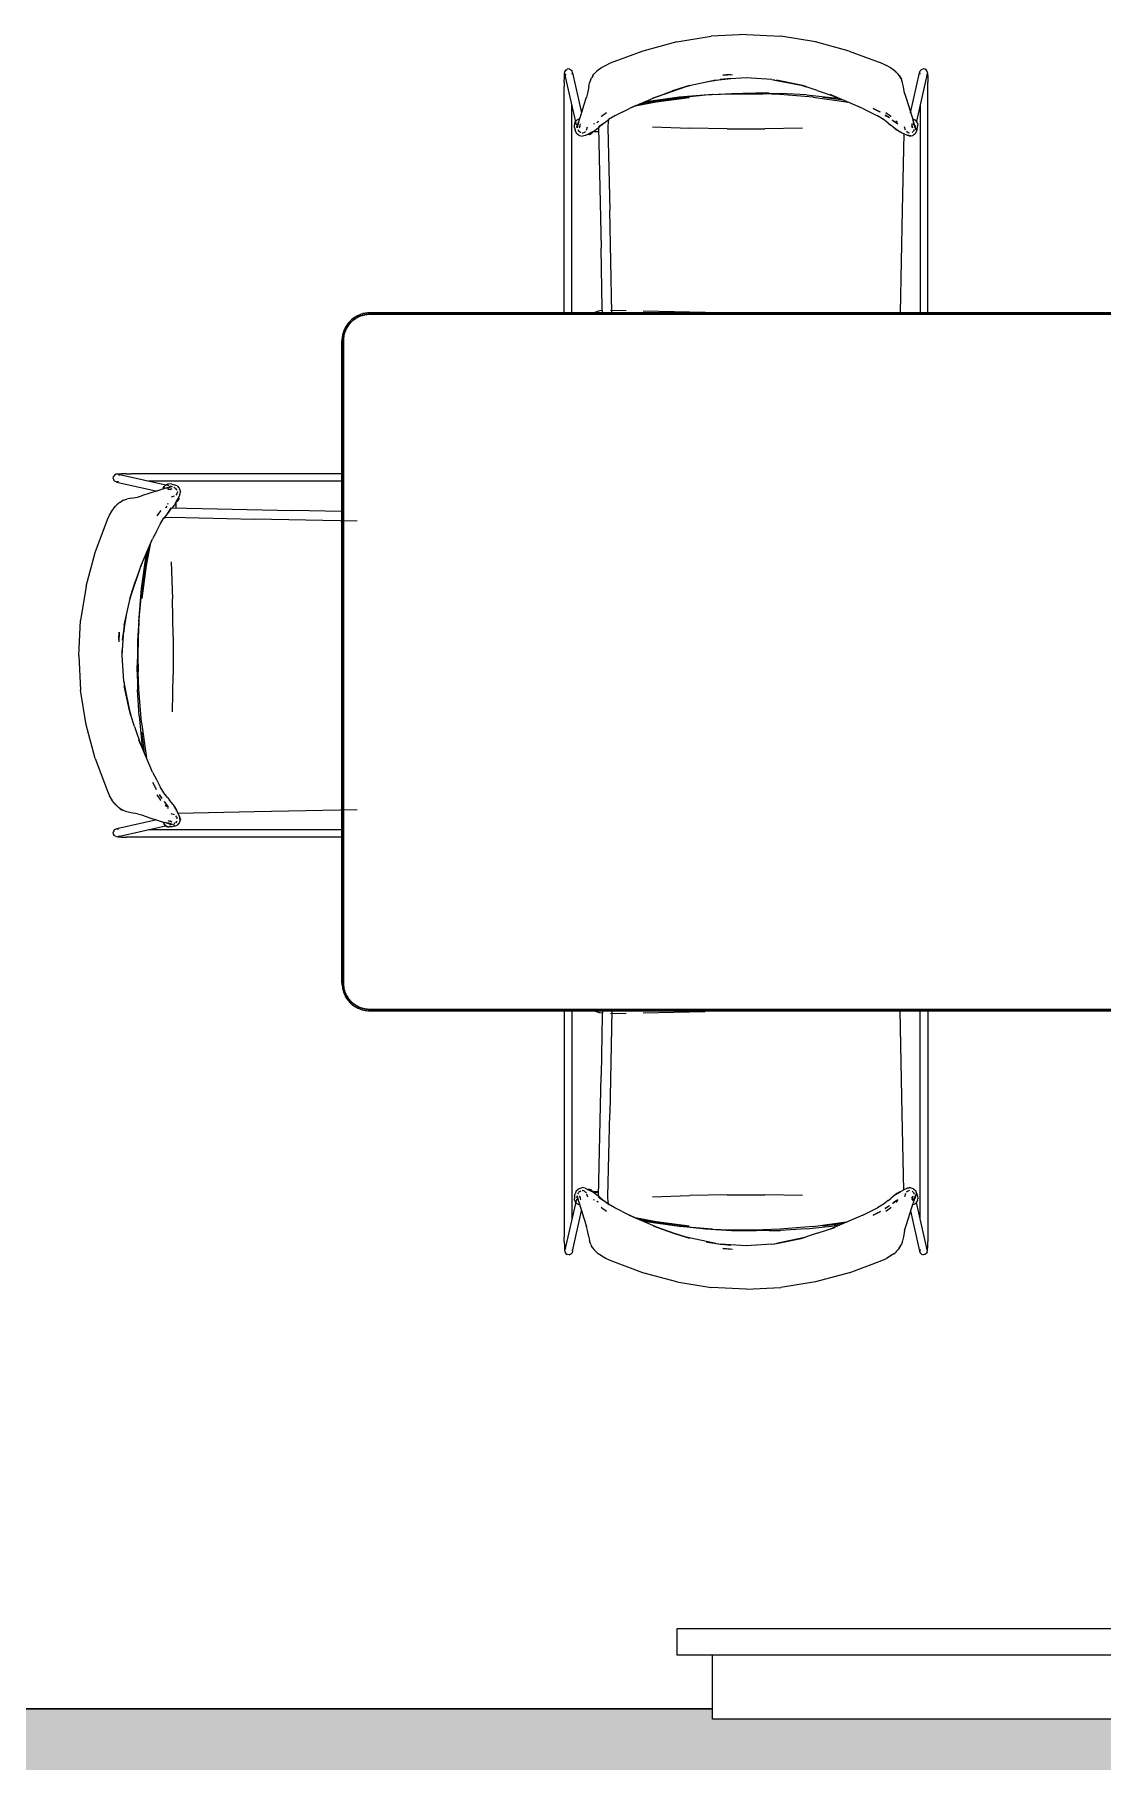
# Model space of a CAD drawing. Header units: millimetres. Extents: x 155927 to 295199, y -4084 to 97293.
# Drawn here: x 165147 to 166677, y 24274 to 26749 of the extents above; entities that cross this region are included whole.
import ezdxf

# ---------------------------------------------------------------- set-up
doc = ezdxf.new("R2010")
doc.units = ezdxf.units.MM
doc.header["$MEASUREMENT"] = 0
for name, color, linetype, lineweight in [('A-WALL-PATT', 7, 'CONTINUOUS', 9), ('E-ELEC-EQPM', 8, 'CONTINUOUS', 9), ('G-IMPT', 8, 'CONTINUOUS', 9), ('I-FURN', 8, 'CONTINUOUS', 9), ('I-WALL', 7, 'CONTINUOUS', 9)]:
    doc.layers.add(name, color=color, linetype=linetype, lineweight=lineweight)

msp = doc.modelspace()

# ---------------------------------------------------------------- hatches: boundary and pattern name
at = {"layer": 'A-WALL-PATT'}
h = msp.add_hatch(color=256, dxfattribs=at)
h.paths.add_polyline_path([(169485.8, 24334.6), (169485.8, 24349.6), (167456.7, 24349.6), (167456.7, 24334.6), (169143.3, 24334.6)], flags=0)
h.paths.add_polyline_path([(165841.4, 24334.6), (166118.3, 24334.6), (166118.3, 24349.6), (163796.8, 24349.6), (163796.8, 24334.6), (165541.2, 24334.6)], flags=0)
msp.add_hatch(color=256, dxfattribs=at).paths.add_polyline_path([(169500.8, 24232.6), (169500.8, 24334.6), (163796.8, 24334.6), (163796.8, 24232.6), (169143.3, 24232.6)], flags=0)

# ---------------------------------------------------------------- linework, layer by layer
at = {"layer": 'E-ELEC-EQPM'}
for p, q in [((166067.5, 24464.6), (167507.5, 24464.6)), ((166067.5, 24426.5), (166067.5, 24464.6)), ((166067.5, 24426.5), (166067.5, 24464.6)), ((166067.5, 24464.6), (167507.5, 24464.6)), ((166118.3, 24426.5), (166067.5, 24426.5)), ((167507.5, 24426.5), (166067.5, 24426.5)), ((166118.3, 24334.6), (166118.3, 24426.5)), ((166118.3, 24334.6), (166118.3, 24426.5)), ((167456.7, 24334.6), (166118.3, 24334.6)), ((167456.7, 24334.6), (166118.3, 24334.6))]:
    msp.add_line(p, q, dxfattribs=at)
at = {"layer": 'G-IMPT'}
for p, q in [((166166.3, 26748.5), (166116.4, 26746)), ((166166.3, 26748.5), (166216.2, 26746)), ((166018.5, 26724.9), (165971.7, 26707.3)), ((166067, 26737.9), (166018.5, 26724.9)), ((166067, 26737.9), (166116.4, 26746)), ((166265.6, 26737.9), (166216.2, 26746)), ((166314, 26724.9), (166265.6, 26737.9)), ((166314, 26724.9), (166360.7, 26707.3)), ((165907.9, 26697.4), (165910, 26698.9)), ((165912.7, 26699.2), (165910, 26698.9)), ((165912.7, 26699.2), (165914.8, 26698.5)), ((165959.4, 26701), (165954.5, 26697.7)), ((165959.4, 26701), (165959.7, 26701.3)), ((165965.3, 26704.4), (165959.7, 26701.3)), ((165971.7, 26707.3), (165965.3, 26704.4)), ((166360.7, 26707.3), (166367.2, 26704.4)), ((166372.8, 26701.3), (166367.2, 26704.4)), ((166372.8, 26701.3), (166373.1, 26701)), ((166378, 26697.7), (166373.1, 26701)), ((166417.7, 26698.5), (166419.8, 26699.2)), ((166422.5, 26698.9), (166419.8, 26699.2)), ((166424.6, 26697.4), (166422.5, 26698.9)), ((165905.9, 26680.2), (165906.1, 26687.4)), ((165905.9, 26680.2), (165905.9, 26673.9)), ((165906.1, 26687.4), (165906.3, 26692.6)), ((165906.3, 26692.6), (165906.7, 26695)), ((165906.7, 26695), (165907.9, 26697.4)), ((165923.4, 26619.4), (165906.9, 26692.4)), ((165906.9, 26692.4), (165908, 26690.2)), ((165907.8, 26690.4), (165908, 26690.2)), ((165915.1, 26698.2), (165914.8, 26698.5)), ((165915.1, 26698.2), (165917, 26696.4)), ((165917, 26696.4), (165916.7, 26696.7)), ((165917.8, 26693.9), (165917, 26696.4)), ((165917.1, 26691.6), (165917.5, 26694.2)), ((165917.2, 26691.8), (165917.5, 26694.2)), ((165917.8, 26693.9), (165930.7, 26636.4)), ((165941, 26673.5), (165942.1, 26679.5)), ((165943.9, 26684.5), (165942.1, 26679.5)), ((165943.9, 26684.5), (165945.1, 26686.7)), ((165946.6, 26689.3), (165945.1, 26686.7)), ((165946.8, 26689.7), (165946.6, 26689.3)), ((165946.8, 26689.7), (165948.4, 26691.7)), ((165948.4, 26691.7), (165950.6, 26694.1)), ((165950.6, 26694.1), (165952.4, 26695.9)), ((165954.5, 26697.7), (165952.4, 26695.9)), ((166039.2, 26660), (166080.4, 26674.1)), ((166080.4, 26674.1), (166060.7, 26667.9)), ((166122.9, 26683.3), (166080.4, 26674.1)), ((166080.4, 26674.1), (166085.6, 26675.5)), ((166085.6, 26675.5), (166080.4, 26673.9)), ((166109.1, 26680.9), (166123.2, 26683)), ((166109.1, 26680.9), (166116.2, 26682.1)), ((166122.9, 26683.3), (166144.5, 26685.7)), ((166122.9, 26683.3), (166134.2, 26684.6)), ((166123.2, 26683), (166134.2, 26684.6)), ((166166.3, 26686.4), (166129.3, 26684)), ((166129.3, 26684), (166134.2, 26684.6)), ((166133.2, 26690.5), (166146.8, 26691.3)), ((166143.4, 26691.1), (166133.2, 26690.5)), ((166144.5, 26685.7), (166134.2, 26684.6)), ((166166.3, 26686.4), (166158.8, 26686.2)), ((166166.3, 26686.3), (166158.8, 26686.2)), ((166203.2, 26683.9), (166166.3, 26686.3)), ((166203.2, 26684), (166209.6, 26682.9)), ((166203.2, 26684), (166206.7, 26683.7)), ((166203.2, 26683.9), (166207.4, 26683.5)), ((166252.2, 26674.1), (166209.6, 26683.3)), ((166245.1, 26676), (166209.6, 26683.3)), ((166209.6, 26682.9), (166245.1, 26676)), ((166252.2, 26674.1), (166245.1, 26676)), ((166245.1, 26676), (166252.1, 26673.7)), ((166378, 26697.7), (166380.1, 26695.9)), ((166381.9, 26694.1), (166380.1, 26695.9)), ((166381.9, 26694.1), (166382.4, 26693.6)), ((166384.2, 26691.7), (166382.4, 26693.6)), ((166385.7, 26689.7), (166384.2, 26691.7)), ((166388.1, 26685.4), (166385.7, 26689.7)), ((166385.7, 26689.7), (166385.9, 26689.3)), ((166385.7, 26689.7), (166388.7, 26684.5)), ((166385.9, 26689.3), (166387.5, 26686.7)), ((166387.5, 26686.7), (166388.7, 26684.5)), ((166388.1, 26685.4), (166388.7, 26684.5)), ((166390.5, 26679.5), (166388.7, 26684.5)), ((166391.6, 26673.5), (166390.5, 26679.5)), ((166401.9, 26636.5), (166414.7, 26693.9)), ((166425.6, 26692.3), (166410.2, 26624.2)), ((166414.7, 26693.9), (166415.5, 26696.4)), ((166415.5, 26691.6), (166415, 26694.2)), ((166415.3, 26691.8), (166415, 26694.2)), ((166415.5, 26696.4), (166415.8, 26696.7)), ((166417.7, 26698.5), (166415.8, 26696.7)), ((166425.8, 26695), (166424.6, 26697.4)), ((166425.6, 26692.3), (166424.6, 26690.2)), ((166424.6, 26690.2), (166424.8, 26690.4)), ((166425.8, 26695), (166426.2, 26692.6)), ((166426.2, 26692.6), (166426.5, 26687.4)), ((166426.5, 26687.4), (166426.6, 26680.2)), ((166426.7, 26673.9), (166426.6, 26680.2)), ((165905.9, 26349.6), (165905.9, 26673.9)), ((165933.8, 26646.7), (165937.7, 26658.6)), ((165939.4, 26664.3), (165937.7, 26658.6)), ((165941, 26673.5), (165939.4, 26664.3)), ((166039.2, 26660), (165999.2, 26642.7)), ((166037.6, 26652), (166007.3, 26646.2)), ((166007.3, 26646.2), (166037.4, 26652)), ((166029.4, 26652.2), (166014.3, 26649.2)), ((166023, 26652.2), (166019.8, 26651.6)), ((166070.3, 26658.6), (166023, 26652.2)), ((166029.4, 26652.2), (166068.5, 26658)), ((166033.4, 26657.8), (166039.2, 26660)), ((166033.4, 26657.8), (166039.2, 26659.9)), ((166084.7, 26658.4), (166037.4, 26652)), ((166037.6, 26652), (166084.7, 26658.4)), ((166039.2, 26660), (166060.7, 26667.9)), ((166039.2, 26659.9), (166060.7, 26667.9)), ((166060.7, 26667.9), (166080.4, 26673.9)), ((166068.5, 26658), (166108.3, 26662.1)), ((166118.1, 26662.5), (166070.3, 26658.6)), ((166108.3, 26662.1), (166145.4, 26664.2)), ((166118.1, 26662.5), (166142.2, 26663.4)), ((166142.2, 26663.4), (166166.3, 26663.7)), ((166145.4, 26664.2), (166161.6, 26664.6)), ((166161.6, 26664.6), (166180.5, 26665)), ((166166.3, 26663.7), (166190.3, 26663.4)), ((166199.3, 26664.6), (166180.5, 26665)), ((166214.4, 26662.5), (166190.3, 26663.4)), ((166199.3, 26664.6), (166215.6, 26664.2)), ((166262.2, 26658.6), (166214.4, 26662.5)), ((166252.7, 26662.1), (166215.6, 26664.2)), ((166268.3, 26668.5), (166252.1, 26673.7)), ((166252.7, 26662.1), (166292.4, 26658)), ((166262.2, 26658.6), (166309.5, 26652.2)), ((166268.3, 26668.5), (166293.3, 26660)), ((166305.9, 26654.4), (166276.3, 26658.4)), ((166305.9, 26654.4), (166276.3, 26658.4)), ((166293.3, 26660), (166286.9, 26662.5)), ((166333.3, 26642.7), (166286.9, 26662.5)), ((166300.1, 26656.9), (166292.4, 26658)), ((166309.5, 26652.2), (166312.1, 26651.7)), ((166393.2, 26664.3), (166391.6, 26673.5)), ((166393.2, 26664.3), (166394.9, 26658.6)), ((166394.9, 26658.6), (166398.7, 26646.7)), ((166426.7, 26349.6), (166426.7, 26673.9)), ((165916.7, 26349.6), (165916.7, 26648.9)), ((165922.4, 26624.4), (165924.3, 26626.2)), ((165926.8, 26627.4), (165924.3, 26626.2)), ((165926.9, 26627.4), (165924.3, 26626.2)), ((165924.5, 26626.4), (165924.3, 26626.2)), ((165924.5, 26626.4), (165926.9, 26627.4)), ((165926.1, 26622.4), (165929.9, 26634.2)), ((165926.8, 26627.4), (165926.9, 26627.4)), ((165929.9, 26634.2), (165933.8, 26646.7)), ((165958.6, 26631), (165959.1, 26631.4)), ((165959.1, 26631.4), (165966.4, 26636.6)), ((165962.6, 26621.7), (165970, 26627.1)), ((165969.5, 26627.2), (165968.8, 26624.3)), ((165978.2, 26632), (165969.2, 26626.6)), ((165970, 26627.1), (165969.2, 26626.6)), ((165988.6, 26637.4), (165978.2, 26632)), ((165988.6, 26637.4), (165999.2, 26642.7)), ((166008.6, 26646.8), (165999.2, 26642.7)), ((166008.6, 26646.8), (165999.2, 26642.7)), ((166333.3, 26642.7), (166343.9, 26637.4)), ((166343.9, 26637.4), (166354.3, 26632)), ((166358.7, 26637.1), (166348.3, 26642.7)), ((166348.3, 26642.7), (166357.7, 26637.7)), ((166363.3, 26626.6), (166354.3, 26632)), ((166358.7, 26637.1), (166357.7, 26637.7)), ((166369.9, 26621.7), (166362.5, 26627.1)), ((166363.3, 26626.6), (166362.5, 26627.1)), ((166371.5, 26629.2), (166365.5, 26633.1)), ((166365.5, 26633.1), (166367.5, 26631.8)), ((166366.2, 26636.6), (166373.5, 26631.4)), ((166371.5, 26629.2), (166367.5, 26631.8)), ((166374, 26631), (166373.5, 26631.4)), ((166376.3, 26625.5), (166375.7, 26625.9)), ((166378.8, 26623.9), (166375.7, 26625.9)), ((166376.3, 26625.5), (166378.8, 26623.9)), ((166398.7, 26646.7), (166405.5, 26625.5)), ((166408, 26617.3), (166405.5, 26625.5)), ((166405.8, 26627.4), (166405.7, 26627.4)), ((166405.8, 26627.4), (166408, 26626.4)), ((166408, 26626.4), (166408.2, 26626.2)), ((166410.3, 26624.2), (166408.2, 26626.2)), ((166408.5, 26625.9), (166410.1, 26624.4)), ((166408.5, 26625.9), (166410.3, 26624.2)), ((166415.8, 26648.9), (166415.8, 26349.6)), ((165920.7, 26621), (165920.5, 26619.3)), ((165920.7, 26615.2), (165920.5, 26619.3)), ((165920.7, 26621), (165920.8, 26621.3)), ((165920.7, 26615.2), (165921.7, 26612)), ((165920.8, 26621.3), (165922.2, 26624.2)), ((165923.1, 26607.7), (165921.7, 26612)), ((165922.4, 26624.4), (165922.2, 26624.2)), ((165923.1, 26607.7), (165926.3, 26604.6)), ((165925.2, 26619.5), (165923.7, 26616.3)), ((165925, 26618.4), (165923.7, 26616.3)), ((165924.1, 26616), (165923.7, 26617.9)), ((165924.3, 26614.9), (165926.3, 26623.1)), ((165926.1, 26622.4), (165924.3, 26614.9)), ((165924.5, 26617.3), (165926.3, 26623.1)), ((165925.2, 26619.5), (165924.5, 26617.3)), ((165925.3, 26612.4), (165926.1, 26610.7)), ((165925.7, 26612), (165926.1, 26610.7)), ((165926.3, 26604.6), (165927.6, 26604.1)), ((165929.1, 26608), (165926.4, 26610.1)), ((165927.5, 26615), (165929.1, 26620.5)), ((165927.5, 26615), (165928.5, 26617.1)), ((165927.6, 26604.1), (165931.8, 26603)), ((165928.8, 26617.4), (165927.7, 26616.3)), ((165927.7, 26616.3), (165928.5, 26617.1)), ((165928, 26608.9), (165929.6, 26607.8)), ((165928, 26608.9), (165928.6, 26608.5)), ((165928.8, 26617.4), (165928.1, 26616.8)), ((165929.6, 26607.8), (165928.6, 26608.5)), ((165931.6, 26607.2), (165932.2, 26607.4)), ((165935.9, 26603.8), (165931.8, 26603)), ((165934.1, 26607.7), (165932.2, 26607.4)), ((165934.7, 26608.1), (165934.1, 26607.7)), ((165934.7, 26608.1), (165936.5, 26609.7)), ((165935.9, 26603.8), (165944.3, 26608.2)), ((165937.9, 26611.7), (165939.2, 26616.4)), ((165947.2, 26609.5), (165942.3, 26607.2)), ((165942.3, 26607.2), (165944.3, 26608.2)), ((165954, 26609), (165946.8, 26609.3)), ((165947.2, 26609.5), (165950.3, 26611.4)), ((165947.5, 26609.7), (165954, 26609.4)), ((165947.5, 26609.7), (165954, 26609.4)), ((165949.3, 26620.8), (165947.9, 26620.3)), ((165950.3, 26611.4), (165955.7, 26615.7)), ((165952.5, 26622.6), (165954.1, 26623.6)), ((165954.7, 26624), (165954.1, 26623.6)), ((165954.7, 26615.4), (165958.5, 26442.4)), ((165954.9, 26616.6), (165963.1, 26622.2)), ((165954.9, 26616.6), (165962.6, 26621.7)), ((165958.9, 26618.6), (165955.7, 26615.7)), ((165958.9, 26618.6), (165963.1, 26622.2)), ((165968.8, 26624.3), (165968.4, 26615.9)), ((165968.4, 26615.9), (165971, 26497.1)), ((166032.1, 26616.4), (166085.3, 26614.3)), ((166139.2, 26613.3), (166085.3, 26614.3)), ((166139.2, 26613.3), (166193.3, 26613.3)), ((166247.2, 26614.3), (166193.3, 26613.3)), ((166369.9, 26621.7), (166373.6, 26618.6)), ((166376.8, 26615.7), (166373.6, 26618.6)), ((166382.3, 26611.4), (166376.8, 26615.7)), ((166380.6, 26622.3), (166377.9, 26624)), ((166378.4, 26623.6), (166377.9, 26624)), ((166380.6, 26622.3), (166378.4, 26623.6)), ((166383.5, 26611.2), (166379.9, 26613.5)), ((166379.9, 26613.5), (166385.5, 26610.3)), ((166380.6, 26622.3), (166380, 26622.6)), ((166383.8, 26620.6), (166380, 26622.6)), ((166382.9, 26622.4), (166380.5, 26624.5)), ((166380.6, 26622.3), (166383.8, 26620.6)), ((166385.4, 26609.5), (166382.3, 26611.4)), ((166383.5, 26611.2), (166388.2, 26608.7)), ((166385.4, 26609.5), (166391.4, 26606.9)), ((166385.6, 26610.2), (166388.2, 26608.7)), ((166392.4, 26606.4), (166389.9, 26497.1)), ((166397.4, 26603.9), (166391.4, 26606.9)), ((166394.6, 26611.6), (166393.3, 26616.4)), ((166397.8, 26608.1), (166396.2, 26609.5)), ((166400.7, 26603), (166397, 26604.3)), ((166402.1, 26603.5), (166397, 26604.3)), ((166402.1, 26603.5), (166397.4, 26603.9)), ((166397.8, 26608.1), (166398.8, 26607.6)), ((166400.4, 26607.4), (166398.8, 26607.6)), ((166400.7, 26603), (166404.9, 26604.1)), ((166404.8, 26616.3), (166403.3, 26617.8)), ((166403.3, 26617.8), (166404.4, 26616.8)), ((166405, 26615.1), (166403.5, 26620.5)), ((166404.8, 26616.3), (166403.8, 26617.4)), ((166405, 26615.1), (166403.8, 26617.4)), ((166403.9, 26608.2), (166406.2, 26610.2)), ((166404.2, 26620.8), (166405.7, 26620.1)), ((166404.9, 26604.1), (166406.2, 26604.6)), ((166407.5, 26618.4), (166405.7, 26620.1)), ((166408.2, 26614.9), (166406.1, 26623.1)), ((166406.1, 26623.1), (166406.5, 26621.8)), ((166406.2, 26604.6), (166409.5, 26607.7)), ((166406.4, 26610.7), (166407.2, 26612.4)), ((166406.9, 26612), (166406.4, 26610.7)), ((166408.2, 26614.9), (166406.5, 26621.8)), ((166408.8, 26616.3), (166407.3, 26619.5)), ((166409.7, 26611.7), (166407.3, 26619.5)), ((166408.8, 26616.3), (166407.5, 26618.4)), ((166409.7, 26611.7), (166408, 26617.3)), ((166408.8, 26617.9), (166408.4, 26616)), ((166410.8, 26612), (166409.5, 26607.7)), ((166411.8, 26621), (166410.1, 26624.4)), ((166410.1, 26624.4), (166411.7, 26621.3)), ((166410.1, 26624.4), (166410.3, 26624.2)), ((166411.8, 26621), (166410.3, 26624.2)), ((166410.8, 26612), (166411.8, 26615.2)), ((166411.8, 26621), (166411.7, 26621.3)), ((166411.8, 26621), (166412.1, 26619.3)), ((166411.8, 26615.2), (166412, 26618)), ((166412, 26618), (166412.1, 26619.3)), ((165974, 26349.6), (165971, 26497.1)), ((166389.9, 26497.1), (166387, 26349.6)), ((165960.3, 26355.9), (165958.5, 26442.4)), ((165956.3, 26352.5), (165950.8, 26350.6)), ((165960.5, 26353), (165956.3, 26352.5)), ((165960.5, 26349.6), (165960.3, 26355.9)), ((165972.3, 26353.7), (165994.5, 26353.2)), ((166018.8, 26352.6), (166107.7, 26350.6)), ((167547.5, 26349.7), (165627.5, 26349.7)), ((165627.5, 26349.7), (165627.5, 26347.7)), ((165627.5, 26347.7), (165627.5, 26349.7)), ((165950.8, 26350.6), (165948.6, 26349.7)), ((165587.5, 26309.7), (165587.5, 25389.7)), ((165589.5, 26309.7), (165587.5, 26309.7)), ((165587.5, 26309.7), (165589.5, 26309.7)), ((165259.9, 26112.4), (165260.2, 26115.1)), ((165259.9, 26112.4), (165260.6, 26110.3)), ((165261.7, 26117.2), (165260.2, 26115.1)), ((165260.9, 26110), (165260.6, 26110.3)), ((165260.9, 26110), (165262.7, 26108.1)), ((165264.1, 26118.4), (165261.7, 26117.2)), ((165262.7, 26108.1), (165262.4, 26108.4)), ((165265.2, 26107.3), (165262.7, 26108.1)), ((165266.5, 26118.8), (165264.1, 26118.4)), ((165267.5, 26108.1), (165265, 26107.6)), ((165267.3, 26107.9), (165265, 26107.6)), ((165265.2, 26107.3), (165322.8, 26094.5)), ((165271.7, 26119.1), (165266.5, 26118.8)), ((165339.7, 26101.8), (165266.8, 26118.2)), ((165266.8, 26118.2), (165268.9, 26117.2)), ((165268.7, 26117.4), (165268.9, 26117.2)), ((165278.9, 26119.2), (165271.7, 26119.1)), ((165278.9, 26119.2), (165285.2, 26119.3)), ((165587.6, 26119.3), (165285.2, 26119.3)), ((165587.6, 26108.4), (165310.3, 26108.4)), ((165274.6, 26081.3), (165272.4, 26080.1)), ((165274.6, 26081.3), (165279.6, 26083)), ((165285.6, 26084.2), (165279.6, 26083)), ((165285.6, 26084.2), (165294.9, 26085.8)), ((165294.9, 26085.8), (165300.5, 26087.5)), ((165312.5, 26091.3), (165300.5, 26087.5)), ((165324.9, 26095.2), (165312.5, 26091.3)), ((165336.7, 26099), (165324.9, 26095.2)), ((165331.7, 26098.4), (165332.9, 26100.8)), ((165331.7, 26098.3), (165332.9, 26100.8)), ((165332.8, 26100.6), (165331.7, 26098.3)), ((165331.7, 26098.4), (165331.7, 26098.3)), ((165332.8, 26100.6), (165332.9, 26100.8)), ((165334.7, 26102.7), (165332.9, 26100.8)), ((165334.7, 26102.7), (165335, 26102.9)), ((165337.9, 26104.3), (165335, 26102.9)), ((165344.2, 26100.8), (165336, 26098.8)), ((165341.9, 26100.6), (165336, 26098.8)), ((165336.7, 26099), (165344.2, 26100.8)), ((165338.2, 26104.4), (165337.9, 26104.3)), ((165338.2, 26104.4), (165339.8, 26104.7)), ((165338.3, 26096.8), (165339, 26098.3)), ((165344.1, 26097.6), (165338.6, 26096.1)), ((165340.7, 26100.1), (165339.3, 26098.6)), ((165339.6, 26099.9), (165342.8, 26101.4)), ((165339.6, 26099.9), (165341.9, 26100.6)), ((165343.9, 26104.4), (165339.8, 26104.7)), ((165340.7, 26100.1), (165342.8, 26101.4)), ((165343.1, 26101), (165341.2, 26101.4)), ((165341.8, 26096.4), (165342.8, 26097.4)), ((165341.8, 26096.4), (165342.4, 26097.1)), ((165344.1, 26097.6), (165342, 26096.7)), ((165342.8, 26097.4), (165342, 26096.7)), ((165347.4, 26087.2), (165342.7, 26085.9)), ((165343.9, 26104.4), (165347.1, 26103.4)), ((165346.7, 26099.8), (165348.4, 26099)), ((165351.4, 26102.1), (165347.1, 26103.4)), ((165347.2, 26099.5), (165348.4, 26099)), ((165351.2, 26096.1), (165349, 26098.7)), ((165351.1, 26090.4), (165349.4, 26088.6)), ((165349.7, 26078), (165351.9, 26082.8)), ((165350.2, 26097.1), (165351.3, 26095.5)), ((165350.2, 26097.1), (165350.6, 26096.6)), ((165351.3, 26095.5), (165350.6, 26096.6)), ((165355.3, 26089.2), (165350.9, 26080.8)), ((165351.9, 26082.8), (165350.9, 26080.8)), ((165351.1, 26090.4), (165351.4, 26091)), ((165351.4, 26102.1), (165354.5, 26098.8)), ((165351.4, 26091), (165351.8, 26093)), ((165351.9, 26093.6), (165351.8, 26093)), ((165354.5, 26098.8), (165355, 26097.5)), ((165355, 26097.5), (165356.1, 26093.3)), ((165355.3, 26089.2), (165356.1, 26093.3)), ((165251.9, 26053.5), (165254.7, 26059.8)), ((165254.7, 26059.8), (165257.9, 26065.4)), ((165258.1, 26065.7), (165257.9, 26065.4)), ((165258.1, 26065.7), (165261.4, 26070.6)), ((165261.4, 26070.6), (165263.2, 26072.7)), ((165265, 26074.5), (165263.2, 26072.7)), ((165267.4, 26076.8), (165265, 26074.5)), ((165269.4, 26078.3), (165267.4, 26076.8)), ((165269.4, 26078.3), (165269.8, 26078.5)), ((165269.8, 26078.5), (165272.4, 26080.1)), ((165327.7, 26066.1), (165322.5, 26058.8)), ((165327.2, 26046.9), (165332.5, 26055.9)), ((165328.1, 26066.6), (165327.7, 26066.1)), ((165337.5, 26062.5), (165332, 26055.1)), ((165332, 26055.7), (165334.8, 26056.3)), ((165332, 26055.1), (165332.5, 26055.9)), ((165334.8, 26056.3), (165343.2, 26056.8)), ((165335.1, 26070.5), (165335.5, 26071)), ((165336.5, 26072.6), (165335.5, 26071)), ((165342.6, 26070.3), (165337, 26062)), ((165340.5, 26066.2), (165337, 26062)), ((165342.6, 26070.3), (165337.5, 26062.5)), ((165338.3, 26075.8), (165338.8, 26077.2)), ((165340.5, 26066.2), (165343.4, 26069.4)), ((165343.2, 26056.8), (165462.1, 26054.1)), ((165347.7, 26074.9), (165343.4, 26069.4)), ((165343.8, 26070.4), (165516.7, 26066.6)), ((165349.7, 26078), (165347.7, 26074.9)), ((165349.4, 26077.6), (165349.8, 26070.3)), ((165349.4, 26077.6), (165349.8, 26070.3)), ((165350.2, 26070.3), (165349.8, 26078.3)), ((165587.8, 26065.1), (165516.7, 26066.6)), ((165234.2, 26006.6), (165251.9, 26053.5)), ((165321.7, 26036.5), (165316.4, 26025.9)), ((165321.7, 26036.5), (165327.2, 26046.9)), ((165609.5, 26051.1), (165462.1, 26054.1)), ((165221.2, 25958.2), (165234.2, 26006.6)), ((165299.2, 25985.9), (165316.4, 26025.9)), ((165307, 25995.8), (165309.9, 26010.9)), ((165307.1, 25987.6), (165312.9, 26017.8)), ((165312.9, 26017.8), (165307.1, 25987.7)), ((165312.3, 26016.5), (165316.4, 26025.9)), ((165312.3, 26016.5), (165316.4, 26025.9)), ((165299.2, 25985.9), (165285, 25944.7)), ((165299.2, 25985.9), (165291.2, 25964.4)), ((165299.2, 25985.9), (165291.2, 25964.4)), ((165301.4, 25991.7), (165299.2, 25985.9)), ((165301.4, 25991.7), (165299.2, 25985.9)), ((165300.5, 25954.8), (165306.9, 26002.1)), ((165300.7, 25940.4), (165307.1, 25987.7)), ((165307.1, 25987.6), (165300.7, 25940.4)), ((165307, 25995.8), (165301.1, 25956.6)), ((165306.9, 26002.1), (165307.5, 26005.3)), ((165342.8, 25993), (165344.9, 25939.8)), ((165221.2, 25958.2), (165213.2, 25908.8)), ((165285, 25944.7), (165291.2, 25964.4)), ((165291.2, 25964.4), (165285.2, 25944.7)), ((165301.1, 25956.6), (165297, 25916.8)), ((165275.8, 25902.2), (165285, 25944.7)), ((165285, 25944.7), (165283.6, 25939.5)), ((165283.6, 25939.5), (165285.2, 25944.7)), ((165296.7, 25907), (165300.5, 25954.8)), ((165345.9, 25885.9), (165344.9, 25939.8)), ((165210.6, 25858.9), (165213.2, 25908.8)), ((165278.3, 25916), (165276.2, 25901.9)), ((165278.3, 25916), (165277, 25908.9)), ((165297, 25916.8), (165294.9, 25879.8)), ((165296.7, 25907), (165295.7, 25883)), ((165268.6, 25892), (165267.9, 25878.4)), ((165268, 25881.8), (165268.6, 25892)), ((165272.7, 25858.9), (165275.1, 25895.8)), ((165275.8, 25902.2), (165273.4, 25880.6)), ((165273.4, 25880.6), (165274.5, 25890.9)), ((165275.8, 25902.2), (165274.5, 25890.9)), ((165276.2, 25901.9), (165274.5, 25890.9)), ((165275.1, 25895.8), (165274.5, 25890.9)), ((165295.7, 25883), (165295.4, 25858.9)), ((165345.9, 25885.9), (165345.9, 25831.8)), ((165210.6, 25858.9), (165213.2, 25809)), ((165272.7, 25858.9), (165272.9, 25866.3)), ((165272.8, 25858.9), (165272.9, 25866.3)), ((165275.2, 25821.9), (165272.8, 25858.9)), ((165294.5, 25863.5), (165294.1, 25844.6)), ((165294.9, 25879.8), (165294.5, 25863.5)), ((165295.4, 25858.9), (165295.7, 25834.8)), ((165294.5, 25825.8), (165294.1, 25844.6)), ((165296.7, 25810.7), (165295.7, 25834.8)), ((165221.2, 25759.6), (165213.2, 25809)), ((165275.1, 25821.9), (165276.2, 25815.5)), ((165275.1, 25821.9), (165275.5, 25818.4)), ((165275.2, 25821.9), (165275.7, 25816.6)), ((165285, 25773), (165275.8, 25815.5)), ((165283.2, 25780), (165275.8, 25815.5)), ((165276.2, 25815.5), (165283.2, 25780)), ((165294.5, 25825.8), (165294.9, 25809.5)), ((165297, 25772.4), (165294.9, 25809.5)), ((165300.5, 25762.9), (165296.7, 25810.7)), ((165344.9, 25777.9), (165345.9, 25831.8)), ((165234.2, 25711.1), (165221.2, 25759.6)), ((165285, 25773), (165283.2, 25780)), ((165283.2, 25780), (165285.4, 25773.1)), ((165290.6, 25756.9), (165285.4, 25773.1)), ((165297, 25772.4), (165301.1, 25732.7)), ((165300.5, 25762.9), (165306.9, 25715.6)), ((165290.6, 25756.9), (165299.2, 25731.8)), ((165299.2, 25731.8), (165296.6, 25738.2)), ((165316.4, 25691.8), (165296.6, 25738.2)), ((165304.7, 25719.2), (165300.7, 25748.9)), ((165304.7, 25719.2), (165300.7, 25748.9)), ((165234.2, 25711.1), (165251.8, 25664.4)), ((165302.2, 25725.1), (165301.1, 25732.7)), ((165306.9, 25715.6), (165307.4, 25713)), ((165316.4, 25691.8), (165321.7, 25681.2)), ((165251.8, 25664.4), (165254.7, 25657.9)), ((165322, 25666.4), (165316.5, 25676.8)), ((165316.5, 25676.8), (165321.4, 25667.4)), ((165322, 25666.4), (165321.4, 25667.4)), ((165321.7, 25681.2), (165327.2, 25670.8)), ((165329.9, 25653.7), (165326, 25659.6)), ((165326, 25659.6), (165327.3, 25657.6)), ((165332.5, 25661.8), (165327.2, 25670.8)), ((165337.5, 25655.3), (165332, 25662.6)), ((165332.5, 25661.8), (165332, 25662.6)), ((165257.9, 25652.3), (165254.7, 25657.9)), ((165257.9, 25652.3), (165258.1, 25652)), ((165261.4, 25647.1), (165258.1, 25652)), ((165261.4, 25647.1), (165263.2, 25645)), ((165265, 25643.2), (165263.2, 25645)), ((165265, 25643.2), (165265.6, 25642.7)), ((165267.4, 25641), (165265.6, 25642.7)), ((165269.4, 25639.4), (165267.4, 25641)), ((165273.7, 25637), (165269.4, 25639.4)), ((165269.4, 25639.4), (165269.8, 25639.2)), ((165269.4, 25639.4), (165274.6, 25636.5)), ((165269.8, 25639.2), (165272.4, 25637.7)), ((165272.4, 25637.7), (165274.6, 25636.5)), ((165273.7, 25637), (165274.6, 25636.5)), ((165279.6, 25634.7), (165274.6, 25636.5)), ((165322.5, 25659), (165327.7, 25651.7)), ((165329.9, 25653.7), (165327.3, 25657.6)), ((165328.1, 25651.2), (165327.7, 25651.7)), ((165333.6, 25648.9), (165333.2, 25649.4)), ((165335.3, 25646.4), (165333.2, 25649.4)), ((165333.6, 25648.9), (165335.3, 25646.4)), ((165336.7, 25642.2), (165334.6, 25644.6)), ((165336.9, 25644.5), (165335.1, 25647.3)), ((165335.5, 25646.7), (165335.1, 25647.3)), ((165336.9, 25644.5), (165335.5, 25646.7)), ((165336.9, 25644.5), (165336.5, 25645.1)), ((165338.5, 25641.3), (165336.5, 25645.1)), ((165336.9, 25644.5), (165338.5, 25641.3)), ((165337.5, 25655.3), (165340.5, 25651.5)), ((165337.6, 25641), (165338.4, 25639.8)), ((165343.4, 25648.3), (165340.5, 25651.5)), ((165347.7, 25642.9), (165343.4, 25648.3)), ((165347.9, 25641.6), (165345.6, 25645.2)), ((165345.6, 25645.2), (165350.4, 25636.9)), ((165349.7, 25639.8), (165347.7, 25642.9)), ((165347.9, 25641.6), (165350.4, 25636.9)), ((165349.7, 25639.8), (165352.2, 25633.7)), ((165352.7, 25632.7), (165462.1, 25635.2)), ((165462.1, 25635.2), (165609.5, 25638.2)), ((165265.2, 25610.4), (165262.7, 25609.6)), ((165267.5, 25609.7), (165265, 25610.1)), ((165267.3, 25609.8), (165265, 25610.1)), ((165322.6, 25623.3), (165265.2, 25610.4)), ((165266.8, 25599.5), (165334.9, 25614.9)), ((165285.7, 25633.6), (165279.6, 25634.7)), ((165294.9, 25632), (165285.7, 25633.6)), ((165294.9, 25632), (165300.5, 25630.3)), ((165300.5, 25630.3), (165312.5, 25626.4)), ((165312.5, 25626.4), (165333.6, 25619.7)), ((165331.7, 25619.4), (165331.7, 25619.5)), ((165331.7, 25619.4), (165332.8, 25617.1)), ((165332.8, 25617.1), (165332.9, 25616.9)), ((165335, 25614.8), (165332.9, 25616.9)), ((165333.2, 25616.7), (165334.7, 25615)), ((165333.2, 25616.7), (165335, 25614.8)), ((165341.9, 25617.1), (165333.6, 25619.7)), ((165338.2, 25613.3), (165334.7, 25615)), ((165334.7, 25615), (165337.9, 25613.4)), ((165334.7, 25615), (165335, 25614.8)), ((165338.2, 25613.3), (165335, 25614.8)), ((165344.2, 25616.9), (165336, 25619)), ((165336, 25619), (165337.3, 25618.7)), ((165344.2, 25616.9), (165337.3, 25618.7)), ((165338.2, 25613.3), (165337.9, 25613.4)), ((165338.2, 25613.3), (165339.8, 25613.1)), ((165344.1, 25620.1), (165338.6, 25621.7)), ((165340.7, 25617.6), (165339, 25619.5)), ((165342.8, 25616.3), (165339.6, 25617.8)), ((165347.5, 25615.5), (165339.6, 25617.8)), ((165341.1, 25613.2), (165339.8, 25613.1)), ((165342.8, 25616.3), (165340.7, 25617.6)), ((165343.9, 25613.3), (165341.1, 25613.2)), ((165341.2, 25616.3), (165343.1, 25616.7)), ((165342.8, 25620.3), (165341.4, 25621.8)), ((165341.4, 25621.8), (165342.3, 25620.7)), ((165342.8, 25620.3), (165341.7, 25621.3)), ((165344.1, 25620.1), (165341.7, 25621.3)), ((165347.5, 25615.5), (165341.9, 25617.1)), ((165347.5, 25630.5), (165342.7, 25631.8)), ((165347.1, 25614.3), (165343.9, 25613.3)), ((165348.4, 25618.7), (165346.8, 25617.9)), ((165347.1, 25618.2), (165348.4, 25618.7)), ((165347.1, 25614.3), (165351.4, 25615.7)), ((165350.9, 25621.3), (165348.9, 25619)), ((165351.1, 25627.3), (165349.6, 25628.9)), ((165351.1, 25627.3), (165351.5, 25626.3)), ((165354.5, 25618.9), (165351.4, 25615.7)), ((165351.7, 25624.8), (165351.5, 25626.3)), ((165355.2, 25627.7), (165352.2, 25633.7)), ((165355, 25620.2), (165354.5, 25618.9)), ((165356.1, 25624.4), (165354.9, 25628.1)), ((165355.7, 25623.1), (165354.9, 25628.1)), ((165356.1, 25624.4), (165355, 25620.2)), ((165355.7, 25623.1), (165355.2, 25627.7)), ((165260.6, 25607.4), (165259.9, 25605.3)), ((165260.2, 25602.6), (165259.9, 25605.3)), ((165261.7, 25600.5), (165260.2, 25602.6)), ((165260.6, 25607.4), (165262.4, 25609.3)), ((165264.1, 25599.3), (165261.7, 25600.5)), ((165262.7, 25609.6), (165262.4, 25609.3)), ((165264.1, 25599.3), (165266.5, 25598.9)), ((165266.5, 25598.9), (165271.7, 25598.7)), ((165266.8, 25599.5), (165268.9, 25600.6)), ((165268.9, 25600.6), (165268.7, 25600.4)), ((165271.7, 25598.7), (165278.9, 25598.5)), ((165285.2, 25598.5), (165278.9, 25598.5)), ((165587.6, 25598.5), (165285.2, 25598.5)), ((165310.3, 25609.3), (165587.8, 25609.3)), ((165589.5, 25389.7), (165587.5, 25389.7)), ((165587.5, 25389.7), (165589.5, 25389.7)), ((165627.5, 25351.7), (165627.5, 25349.7)), ((165627.5, 25349.7), (165627.5, 25351.7)), ((165627.5, 25349.7), (167547.5, 25349.7)), ((165905.9, 25349.8), (165905.9, 25025.5)), ((165916.7, 25349.8), (165916.7, 25050.5)), ((165950.8, 25348.8), (165948.6, 25349.7)), ((165956.3, 25346.9), (165950.8, 25348.8)), ((165960.5, 25346.4), (165956.3, 25346.9)), ((165960.3, 25343.5), (165958.5, 25257)), ((165960.5, 25349.8), (165960.3, 25343.5)), ((165974, 25349.8), (165971, 25202.3)), ((165972.3, 25345.7), (165994.5, 25346.2)), ((166018.8, 25346.7), (166107.7, 25348.8)), ((166389.9, 25202.3), (166387, 25349.8)), ((166415.8, 25050.5), (166415.8, 25349.8)), ((166426.7, 25349.8), (166426.7, 25025.5)), ((165954.7, 25084), (165958.5, 25257)), ((165968.4, 25083.5), (165971, 25202.3)), ((166392.4, 25092.9), (166389.9, 25202.3)), ((165923.1, 25091.7), (165921.7, 25087.4)), ((165923.1, 25091.7), (165926.3, 25094.8)), ((165926.3, 25094.8), (165927.6, 25095.3)), ((165929.1, 25091.4), (165926.4, 25089.3)), ((165927.6, 25095.3), (165931.8, 25096.4)), ((165928, 25090.5), (165929.6, 25091.6)), ((165928, 25090.5), (165928.6, 25090.9)), ((165929.6, 25091.6), (165928.6, 25090.9)), ((165931.6, 25092.2), (165932.2, 25092)), ((165935.9, 25095.6), (165931.8, 25096.4)), ((165934.1, 25091.6), (165932.2, 25092)), ((165934.7, 25091.3), (165934.1, 25091.6)), ((165934.7, 25091.3), (165936.5, 25089.7)), ((165935.9, 25095.6), (165944.3, 25091.2)), ((165947.2, 25089.9), (165942.3, 25092.2)), ((165942.3, 25092.2), (165944.3, 25091.2)), ((165954, 25090.4), (165946.8, 25090.1)), ((166379.9, 25085.9), (166388.2, 25090.7)), ((166383.5, 25088.2), (166388.2, 25090.7)), ((166385.4, 25089.9), (166391.4, 25092.5)), ((166397.4, 25095.5), (166391.4, 25092.5)), ((166397.8, 25091.3), (166396.2, 25089.9)), ((166400.7, 25096.4), (166397, 25095.1)), ((166402.1, 25095.9), (166397, 25095.1)), ((166402.1, 25095.9), (166397.4, 25095.5)), ((166397.8, 25091.3), (166398.8, 25091.8)), ((166400.4, 25092), (166398.8, 25091.8)), ((166400.7, 25096.4), (166404.9, 25095.3)), ((166403.9, 25091.2), (166406.2, 25089.2)), ((166404.9, 25095.3), (166406.2, 25094.8)), ((166406.2, 25094.8), (166409.5, 25091.7)), ((166410.8, 25087.4), (166409.5, 25091.7)), ((165923.4, 25080), (165906.9, 25007)), ((165920.7, 25084.2), (165920.5, 25080.1)), ((165920.7, 25078.4), (165920.5, 25080.1)), ((165920.7, 25084.2), (165921.7, 25087.4)), ((165920.7, 25078.4), (165920.8, 25078.1)), ((165920.8, 25078.1), (165922.2, 25075.2)), ((165922.4, 25075), (165922.2, 25075.2)), ((165922.4, 25075), (165924.3, 25073.1)), ((165924.1, 25083.4), (165923.7, 25081.5)), ((165925.2, 25079.9), (165923.7, 25083.1)), ((165925, 25081), (165923.7, 25083.1)), ((165926.1, 25077), (165924.3, 25084.5)), ((165924.3, 25084.5), (165926.3, 25076.3)), ((165926.8, 25072), (165924.3, 25073.1)), ((165924.5, 25073), (165924.3, 25073.1)), ((165926.9, 25072), (165924.3, 25073.1)), ((165925.2, 25079.9), (165924.5, 25082.1)), ((165924.5, 25082.1), (165926.3, 25076.3)), ((165924.5, 25073), (165926.9, 25072)), ((165925.3, 25087), (165926.1, 25088.6)), ((165925.9, 25088.2), (165926.1, 25088.6)), ((165925.9, 25088.2), (165926.1, 25088.6)), ((165926.1, 25077), (165929.9, 25065.2)), ((165926.8, 25072), (165926.9, 25072)), ((165927.5, 25084.4), (165928.5, 25082.3)), ((165927.5, 25084.4), (165929.1, 25078.9)), ((165928.8, 25082), (165927.7, 25083.1)), ((165927.7, 25083.1), (165928.5, 25082.3)), ((165928.8, 25082), (165928.1, 25082.6)), ((165937.6, 25088.2), (165936.5, 25089.7)), ((165937.9, 25087.7), (165939.2, 25083)), ((165947.2, 25089.9), (165950.3, 25088)), ((165947.5, 25089.7), (165954, 25090)), ((165947.5, 25089.7), (165954, 25090)), ((165949.3, 25078.6), (165947.9, 25079.1)), ((165950.3, 25088), (165955.7, 25083.7)), ((165952.5, 25076.8), (165954.1, 25075.8)), ((165954.7, 25075.4), (165954.1, 25075.8)), ((165954.9, 25082.8), (165962.6, 25077.7)), ((165954.9, 25082.8), (165963.1, 25077.2)), ((165958.9, 25080.8), (165955.7, 25083.7)), ((165958.6, 25068.4), (165959.1, 25068)), ((165958.9, 25080.8), (165963.1, 25077.2)), ((165959.1, 25068), (165966.4, 25062.8)), ((165962.6, 25077.7), (165970, 25072.3)), ((165968.8, 25075.1), (165968.4, 25083.5)), ((165969.5, 25072.2), (165968.8, 25075.1)), ((165978.2, 25067.4), (165969.2, 25072.8)), ((165970, 25072.3), (165969.2, 25072.8)), ((165988.6, 25062), (165978.2, 25067.4)), ((166032.1, 25083), (166085.3, 25085.1)), ((166139.2, 25086.1), (166085.3, 25085.1)), ((166139.2, 25086.1), (166193.3, 25086.1)), ((166247.2, 25085.1), (166193.3, 25086.1)), ((166343.9, 25062), (166354.3, 25067.4)), ((166363.3, 25072.8), (166354.3, 25067.4)), ((166369.9, 25077.7), (166362.5, 25072.3)), ((166363.3, 25072.8), (166362.5, 25072.3)), ((166371.5, 25070.2), (166365.5, 25066.3)), ((166365.5, 25066.3), (166367.5, 25067.6)), ((166366.2, 25062.8), (166373.5, 25068)), ((166371.5, 25070.2), (166367.5, 25067.6)), ((166369.9, 25077.7), (166373.6, 25080.8)), ((166374, 25068.4), (166373.5, 25068)), ((166376.8, 25083.7), (166373.6, 25080.8)), ((166378.8, 25075.5), (166375.7, 25073.5)), ((166376.3, 25073.9), (166375.7, 25073.5)), ((166376.3, 25073.9), (166378.8, 25075.5)), ((166382.3, 25088), (166376.8, 25083.7)), ((166380.6, 25077.1), (166377.9, 25075.4)), ((166378.4, 25075.8), (166377.9, 25075.4)), ((166380.6, 25077.1), (166378.4, 25075.8)), ((166383.5, 25088.2), (166379.9, 25085.9)), ((166383.8, 25078.8), (166380, 25076.8)), ((166380.6, 25077.1), (166380, 25076.8)), ((166382.9, 25077), (166380.5, 25074.9)), ((166380.6, 25077.1), (166383.8, 25078.8)), ((166385.4, 25089.9), (166382.3, 25088)), ((166394.6, 25087.8), (166393.3, 25083)), ((166398.7, 25052.7), (166405.5, 25073.9)), ((166404.8, 25083.1), (166403.3, 25081.6)), ((166403.3, 25081.6), (166404.4, 25082.6)), ((166405, 25084.3), (166403.5, 25078.9)), ((166405, 25084.3), (166403.8, 25082)), ((166404.8, 25083.1), (166403.8, 25082)), ((166404.2, 25078.6), (166405.7, 25079.3)), ((166408, 25082.1), (166405.5, 25073.9)), ((166407.5, 25081), (166405.7, 25079.3)), ((166405.8, 25072), (166405.7, 25072)), ((166405.8, 25072), (166408, 25073)), ((166408.2, 25084.5), (166406.1, 25076.3)), ((166406.1, 25076.3), (166406.5, 25077.6)), ((166406.9, 25087.4), (166406.4, 25088.7)), ((166406.4, 25088.7), (166407.2, 25087)), ((166408.2, 25084.5), (166406.5, 25077.6)), ((166409.7, 25087.7), (166407.3, 25079.9)), ((166408.8, 25083.1), (166407.3, 25079.9)), ((166408.8, 25083.1), (166407.5, 25081)), ((166409.7, 25087.7), (166408, 25082.1)), ((166408, 25073), (166408.2, 25073.1)), ((166410.3, 25075.2), (166408.2, 25073.1)), ((166408.8, 25081.5), (166408.4, 25083.4)), ((166408.5, 25073.5), (166410.3, 25075.2)), ((166408.5, 25073.5), (166410.1, 25075)), ((166411.8, 25078.4), (166410.1, 25075)), ((166410.1, 25075), (166411.7, 25078.1)), ((166410.1, 25075), (166410.3, 25075.2)), ((166425.6, 25007.1), (166410.2, 25075.2)), ((166411.8, 25078.4), (166410.3, 25075.2)), ((166410.8, 25087.4), (166411.8, 25084.2)), ((166411.8, 25078.4), (166411.7, 25078.1)), ((166411.8, 25084.2), (166412, 25081.4)), ((166411.8, 25078.4), (166412.1, 25080.1)), ((166412, 25081.4), (166412.1, 25080.1)), ((165917.8, 25005.5), (165930.7, 25063)), ((165929.9, 25065.2), (165933.8, 25052.7)), ((165933.8, 25052.7), (165937.7, 25040.8)), ((165988.6, 25062), (165999.2, 25056.7)), ((166008.6, 25052.6), (165999.2, 25056.7)), ((166008.6, 25052.6), (165999.2, 25056.6)), ((166039.2, 25039.4), (165999.2, 25056.6)), ((166037.6, 25047.4), (166007.3, 25053.2)), ((166007.3, 25053.2), (166037.4, 25047.4)), ((166029.4, 25047.2), (166014.3, 25050.2)), ((166023, 25047.2), (166019.8, 25047.8)), ((166070.3, 25040.8), (166023, 25047.2)), ((166029.4, 25047.2), (166068.5, 25041.4)), ((166033.4, 25041.6), (166039.2, 25039.4)), ((166033.4, 25041.6), (166039.2, 25039.5)), ((166084.7, 25041), (166037.4, 25047.4)), ((166037.6, 25047.4), (166084.7, 25041)), ((166068.5, 25041.4), (166108.3, 25037.3)), ((166252.7, 25037.3), (166292.4, 25041.4)), ((166262.2, 25040.8), (166309.5, 25047.2)), ((166305.9, 25045), (166276.3, 25041)), ((166305.9, 25045), (166276.3, 25041)), ((166333.3, 25056.7), (166286.9, 25036.9)), ((166300.1, 25042.5), (166292.4, 25041.4)), ((166309.5, 25047.2), (166312.1, 25047.7)), ((166333.3, 25056.7), (166343.9, 25062)), ((166358.7, 25062.3), (166348.3, 25056.7)), ((166348.3, 25056.7), (166357.7, 25061.7)), ((166358.7, 25062.3), (166357.7, 25061.7)), ((166394.9, 25040.8), (166398.7, 25052.7)), ((166401.9, 25062.9), (166414.7, 25005.5)), ((165905.9, 25019.2), (165905.9, 25025.5)), ((165905.9, 25019.2), (165906.1, 25012)), ((165939.4, 25035.1), (165937.7, 25040.8)), ((165941, 25025.9), (165939.4, 25035.1)), ((165941, 25025.9), (165942.1, 25019.9)), ((165943.9, 25014.9), (165942.1, 25019.9)), ((166039.2, 25039.5), (166060.7, 25031.5)), ((166039.2, 25039.4), (166080.4, 25025.3)), ((166039.2, 25039.4), (166060.7, 25031.5)), ((166080.4, 25025.3), (166060.7, 25031.5)), ((166060.7, 25031.5), (166080.4, 25025.5)), ((166118.1, 25036.9), (166070.3, 25040.8)), ((166085.6, 25023.9), (166080.4, 25025.5)), ((166122.9, 25016.1), (166080.4, 25025.3)), ((166080.4, 25025.3), (166085.6, 25023.9)), ((166108.3, 25037.3), (166145.4, 25035.1)), ((166109.1, 25018.5), (166116.2, 25017.2)), ((166109.1, 25018.5), (166123.2, 25016.4)), ((166118.1, 25036.9), (166142.2, 25036)), ((166123.2, 25016.4), (166134.2, 25014.8)), ((166142.2, 25036), (166166.3, 25035.7)), ((166145.4, 25035.1), (166161.6, 25034.8)), ((166161.6, 25034.8), (166180.5, 25034.4)), ((166166.3, 25035.7), (166190.3, 25036)), ((166199.3, 25034.8), (166180.5, 25034.4)), ((166214.4, 25036.9), (166190.3, 25036)), ((166199.3, 25034.8), (166215.6, 25035.1)), ((166203.2, 25015.4), (166209.6, 25016.5)), ((166252.2, 25025.3), (166209.6, 25016.1)), ((166209.6, 25016.5), (166245.1, 25023.4)), ((166245.1, 25023.4), (166209.6, 25016.1)), ((166262.2, 25040.8), (166214.4, 25036.9)), ((166252.7, 25037.3), (166215.6, 25035.1)), ((166245.1, 25023.4), (166252.1, 25025.7)), ((166252.2, 25025.3), (166245.1, 25023.4)), ((166268.3, 25030.9), (166252.1, 25025.7)), ((166268.3, 25030.9), (166293.3, 25039.4)), ((166293.3, 25039.4), (166286.9, 25036.9)), ((166390.5, 25019.9), (166388.7, 25014.9)), ((166391.6, 25025.9), (166390.5, 25019.9)), ((166393.2, 25035.1), (166391.6, 25025.9)), ((166393.2, 25035.1), (166394.9, 25040.8)), ((166426.5, 25012), (166426.6, 25019.2)), ((166426.7, 25025.5), (166426.6, 25019.2)), ((165906.1, 25012), (165906.3, 25006.8)), ((165906.3, 25006.8), (165906.7, 25004.4)), ((165906.7, 25004.4), (165907.9, 25002)), ((165906.9, 25007), (165908, 25009.2)), ((165907.8, 25009), (165908, 25009.2)), ((165907.9, 25002), (165910, 25000.5)), ((165912.7, 25000.2), (165910, 25000.5)), ((165912.7, 25000.2), (165914.8, 25000.9)), ((165915.1, 25001.2), (165914.8, 25000.9)), ((165915.1, 25001.2), (165917, 25003)), ((165917, 25003), (165916.7, 25002.7)), ((165917.8, 25005.5), (165917, 25003)), ((165917.1, 25007.8), (165917.5, 25005.2)), ((165917.2, 25007.6), (165917.5, 25005.2)), ((165943.9, 25014.9), (165945.1, 25012.7)), ((165946.6, 25010.1), (165945.1, 25012.7)), ((165946.8, 25009.7), (165946.6, 25010.1)), ((165946.8, 25009.7), (165948.4, 25007.7)), ((165948.4, 25007.7), (165950.6, 25005.3)), ((165950.6, 25005.3), (165952.4, 25003.5)), ((165954.5, 25001.7), (165952.4, 25003.5)), ((165959.4, 24998.4), (165954.5, 25001.7)), ((165959.4, 24998.4), (165959.7, 24998.1)), ((165965.3, 24995), (165959.7, 24998.1)), ((165971.7, 24992.1), (165965.3, 24995)), ((166018.5, 24974.5), (165971.7, 24992.1)), ((166122.9, 25016.1), (166144.5, 25013.7)), ((166122.9, 25016.1), (166134.2, 25014.8)), ((166166.3, 25013), (166129.3, 25015.4)), ((166129.3, 25015.4), (166134.2, 25014.8)), ((166143.4, 25008.3), (166133.2, 25008.9)), ((166133.2, 25008.9), (166146.8, 25008.1)), ((166144.5, 25013.7), (166134.2, 25014.8)), ((166166.3, 25013), (166158.8, 25013.2)), ((166166.3, 25013.1), (166158.8, 25013.2)), ((166203.2, 25015.5), (166166.3, 25013.1)), ((166203.2, 25015.5), (166207.4, 25015.9)), ((166203.2, 25015.4), (166206.7, 25015.7)), ((166314, 24974.5), (166360.7, 24992.1)), ((166360.7, 24992.1), (166367.2, 24995)), ((166372.8, 24998.1), (166367.2, 24995)), ((166372.8, 24998.1), (166373.1, 24998.4)), ((166378, 25001.7), (166373.1, 24998.4)), ((166378, 25001.7), (166380.1, 25003.5)), ((166381.9, 25005.3), (166380.1, 25003.5)), ((166381.9, 25005.3), (166382.4, 25005.8)), ((166384.2, 25007.7), (166382.4, 25005.8)), ((166385.7, 25009.7), (166384.2, 25007.7)), ((166385.7, 25009.7), (166388.7, 25014.9)), ((166388.1, 25014), (166385.7, 25009.7)), ((166385.7, 25009.7), (166385.9, 25010.1)), ((166385.9, 25010.1), (166387.5, 25012.7)), ((166387.5, 25012.7), (166388.7, 25014.9)), ((166388.1, 25014), (166388.7, 25014.9)), ((166414.7, 25005.5), (166415.5, 25003)), ((166415.5, 25007.8), (166415, 25005.2)), ((166415.3, 25007.6), (166415, 25005.2)), ((166415.5, 25003), (166415.8, 25002.7)), ((166417.7, 25000.9), (166415.8, 25002.7)), ((166417.7, 25000.9), (166419.8, 25000.2)), ((166422.5, 25000.5), (166419.8, 25000.2)), ((166424.6, 25002), (166422.5, 25000.5)), ((166425.6, 25007.1), (166424.6, 25009.2)), ((166424.6, 25009.2), (166424.8, 25009)), ((166425.8, 25004.4), (166424.6, 25002)), ((166425.8, 25004.4), (166426.2, 25006.8)), ((166426.2, 25006.8), (166426.5, 25012)), ((166067, 24961.5), (166018.5, 24974.5)), ((166314, 24974.5), (166265.6, 24961.5)), ((166067, 24961.5), (166116.4, 24953.4)), ((166166.3, 24950.9), (166116.4, 24953.4)), ((166166.3, 24950.9), (166216.2, 24953.4)), ((166265.6, 24961.5), (166216.2, 24953.4))]:
    msp.add_line(p, q, dxfattribs=at)
at = {"layer": 'G-IMPT', "flags": 128}
for points in [[(165627.5, 26349.7), (165625.9, 26349.7), (165624.3, 26349.6), (165622.8, 26349.4), (165621.2, 26349.2), (165619.6, 26348.9), (165618, 26348.6), (165616.5, 26348.1), (165615, 26347.7), (165613.4, 26347.1), (165612, 26346.5), (165610.5, 26345.9), (165609.1, 26345.2), (165607.7, 26344.4), (165606.3, 26343.6), (165605, 26342.7), (165603.7, 26341.8), (165602.4, 26340.8), (165601.2, 26339.8), (165600, 26338.7), (165598.8, 26337.6), (165597.8, 26336.4), (165596.7, 26335.2), (165595.7, 26333.9), (165594.8, 26332.6), (165593.9, 26331.3), (165593, 26329.9), (165592.3, 26328.6), (165591.5, 26327.1), (165590.9, 26325.7), (165590.3, 26324.2), (165589.7, 26322.7), (165589.2, 26321.2), (165588.8, 26319.6), (165588.4, 26318.1), (165588.1, 26316.5), (165587.9, 26314.9), (165587.7, 26313.3), (165587.6, 26311.7), (165587.5, 26310.1), (165587.5, 26309.7)], [(167547.5, 26349.7), (167067.5, 26349.7), (166587.5, 26349.7), (166107.5, 26349.7), (165627.5, 26349.7)], [(165627.5, 26349.7), (166107.5, 26349.7), (166587.5, 26349.7), (167067.5, 26349.7), (167547.5, 26349.7)], [(165627.5, 26347.7), (166107.5, 26347.7), (166587.5, 26347.7), (167067.5, 26347.7), (167547.5, 26347.7)], [(167547.5, 26347.7), (167067.5, 26347.7), (166587.5, 26347.7), (166107.5, 26347.7), (165627.5, 26347.7)], [(165587.5, 26309.7), (165587.5, 26079.7), (165587.5, 25849.7), (165587.5, 25619.7), (165587.5, 25389.7)], [(165587.5, 25389.7), (165587.5, 25619.7), (165587.5, 25849.7), (165587.5, 26079.7), (165587.5, 26309.7)], [(165589.5, 25389.7), (165589.5, 25619.7), (165589.5, 25849.7), (165589.5, 26079.7), (165589.5, 26309.7)], [(165589.5, 26309.7), (165589.5, 26079.7), (165589.5, 25849.7), (165589.5, 25619.7), (165589.5, 25389.7)], [(165587.5, 25389.7), (165587.6, 25388.1), (165587.7, 25386.5), (165587.8, 25384.9), (165588.1, 25383.3), (165588.3, 25381.8), (165588.7, 25380.2), (165589.1, 25378.6), (165589.6, 25377.1), (165590.1, 25375.6), (165590.7, 25374.1), (165591.4, 25372.7), (165592.1, 25371.2), (165592.8, 25369.8), (165593.7, 25368.5), (165594.5, 25367.1), (165595.5, 25365.8), (165596.4, 25364.5), (165597.5, 25363.3), (165598.5, 25362.1), (165599.7, 25361), (165600.8, 25359.9), (165602.1, 25358.9), (165603.3, 25357.9), (165604.6, 25356.9), (165605.9, 25356), (165607.3, 25355.2), (165608.7, 25354.4), (165610.1, 25353.7), (165611.6, 25353), (165613, 25352.4), (165614.5, 25351.9), (165616.1, 25351.4), (165617.6, 25350.9), (165619.2, 25350.6), (165620.7, 25350.3), (165622.3, 25350), (165623.9, 25349.9), (165625.5, 25349.7), (165627.1, 25349.7), (165627.5, 25349.7)], [(167547.5, 25351.7), (167067.5, 25351.7), (166587.5, 25351.7), (166107.5, 25351.7), (165627.5, 25351.7)], [(165627.5, 25351.7), (166107.5, 25351.7), (166587.5, 25351.7), (167067.5, 25351.7), (167547.5, 25351.7)], [(165627.5, 25349.7), (166107.5, 25349.7), (166587.5, 25349.7), (167067.5, 25349.7), (167547.5, 25349.7)], [(167547.5, 25349.7), (167067.5, 25349.7), (166587.5, 25349.7), (166107.5, 25349.7), (165627.5, 25349.7)]]:
    msp.add_lwpolyline(points, dxfattribs=at)
at = {"layer": 'G-IMPT'}
for centre, start, end in [((165627.5, 26309.7), 147.8392, 166.3861), ((165627.5, 26309.7), 147.8392, 166.3861), ((165627.5, 26309.7), 147.8392, 166.3861), ((165627.5, 26309.7), 147.8392, 166.3861), ((165627.5, 26309.7), 125.8072, 144.1928), ((165627.5, 26309.7), 125.8072, 144.1928), ((165627.5, 26309.7), 125.8072, 144.1928), ((165627.5, 26309.7), 125.8072, 144.1928), ((165627.5, 26309.7), 103.6139, 122.1608), ((165627.5, 26309.7), 103.6139, 122.1608), ((165627.5, 26309.7), 103.6139, 122.1608), ((165627.5, 26309.7), 103.6139, 122.1608), ((165627.5, 26309.7), 90, 96.2369), ((165627.5, 26309.7), 90, 96.2369), ((165627.5, 26309.7), 90, 96.2369), ((165627.5, 26309.7), 90, 96.2369), ((165627.5, 26309.7), 173.7631, 180), ((165627.5, 26309.7), 173.7631, 180), ((165627.5, 26309.7), 173.7631, 180), ((165627.5, 26309.7), 173.7631, 180), ((165627.5, 25389.7), 180, 186.2369), ((165627.5, 25389.7), 180, 186.2369), ((165627.5, 25389.7), 180, 186.2369), ((165627.5, 25389.7), 180, 186.2369), ((165627.5, 25389.7), 193.6139, 212.1608), ((165627.5, 25389.7), 193.6139, 212.1608), ((165627.5, 25389.7), 193.6139, 212.1608), ((165627.5, 25389.7), 193.6139, 212.1608), ((165627.5, 25389.7), 215.8072, 234.1928), ((165627.5, 25389.7), 215.8072, 234.1928), ((165627.5, 25389.7), 215.8072, 234.1928), ((165627.5, 25389.7), 215.8072, 234.1928), ((165627.5, 25389.7), 237.8392, 256.3861), ((165627.5, 25389.7), 237.8392, 256.3861), ((165627.5, 25389.7), 237.8392, 256.3861), ((165627.5, 25389.7), 237.8392, 256.3861), ((165627.5, 25389.7), 263.7631, 270), ((165627.5, 25389.7), 263.7631, 270), ((165627.5, 25389.7), 263.7631, 270), ((165627.5, 25389.7), 263.7631, 270)]:
    msp.add_arc(centre, 40, start, end, dxfattribs=at)
for points in [[(165589.5, 26309.7), (165589.5, 26314.7), (165591.5, 26324.6), (165600, 26337.3), (165612.6, 26345.7), (165622.6, 26347.7), (165627.5, 26347.7)], [(165627.5, 25351.7), (165622.6, 25351.7), (165612.6, 25353.7), (165600, 25362.1), (165591.5, 25374.8), (165589.5, 25384.7), (165589.5, 25389.7)]]:
    msp.add_open_spline(points, degree=3, dxfattribs=at)
for points in [[(165627.5, 26347.7), (165624.9, 26347.7), (165619.9, 26347.1), (165614.1, 26345.4), (165609.7, 26343.3), (165606.4, 26341.3), (165603.4, 26339.1), (165600.6, 26336.6), (165598.2, 26333.9), (165595.9, 26330.8), (165594, 26327.6), (165591.8, 26323.1), (165590.1, 26317.3), (165589.6, 26312.3), (165589.5, 26309.7)], [(165589.5, 25389.7), (165589.6, 25387.1), (165590.1, 25382.1), (165591.8, 25376.3), (165594, 25371.8), (165595.9, 25368.6), (165598.2, 25365.5), (165600.6, 25362.8), (165603.4, 25360.3), (165606.4, 25358.1), (165609.7, 25356.1), (165614.1, 25354), (165619.9, 25352.3), (165624.9, 25351.7), (165627.5, 25351.7)]]:
    msp.add_open_spline(points, degree=3, knots=[0, 0, 0, 0, 0.125, 0.25, 0.3125, 0.375, 0.4375, 0.5, 0.5625, 0.625, 0.6875, 0.75, 0.875, 1, 1, 1, 1], dxfattribs=at)
at = {"layer": 'I-FURN'}
for p, q in [((165939.4, 26606), (165941, 26605.4)), ((165946.1, 26607.9), (165941, 26605.4)), ((165941, 26605.4), (165945.3, 26607)), ((165941, 26605.4), (165944.3, 26606.3)), ((165941, 26605.4), (165943.3, 26605.8)), ((165941, 26605.4), (165942.2, 26605.5)), ((165942.2, 26605.5), (165943.3, 26605.8)), ((165946.1, 26607.9), (165942.3, 26607.3)), ((165943.3, 26605.8), (165944.3, 26606.3)), ((165946.1, 26607.9), (165943.5, 26607.8)), ((165946.1, 26607.9), (165944, 26608)), ((165945.3, 26607), (165944.3, 26606.3)), ((165946.1, 26607.9), (165944.4, 26608.2)), ((165946.1, 26607.9), (165944.6, 26608.3)), ((165946.1, 26607.9), (165945.2, 26608.7)), ((165946.1, 26607.9), (165945.3, 26607)), ((165946.1, 26607.9), (165946.2, 26608.7)), ((165351.2, 26079.1), (165350.8, 26080.5)), ((165351.2, 26079.1), (165351, 26080.8)), ((165351.2, 26079.1), (165351.1, 26081.1)), ((165351.2, 26079.1), (165353.7, 26084.1)), ((165351.2, 26079.1), (165351.9, 26082.9)), ((165351.2, 26079.1), (165351.4, 26081.6)), ((165353.7, 26084.1), (165352.1, 26079.9)), ((165352.1, 26079.9), (165352.8, 26080.8)), ((165353.7, 26084.1), (165352.8, 26080.8)), ((165353.4, 26081.8), (165352.8, 26080.8)), ((165353.2, 26085.7), (165353.7, 26084.1)), ((165353.7, 26084.1), (165353.4, 26081.8)), ((165353.7, 26083), (165353.4, 26081.8)), ((165353.7, 26084.1), (165353.7, 26083)), ((165351.2, 26079.1), (165349.9, 26078.9)), ((165351.2, 26079.1), (165351.1, 26079.2)), ((165351.2, 26079.1), (165352.1, 26079.9)), ((165939.4, 25093.4), (165941, 25094)), ((165941, 25094), (165942.2, 25093.9)), ((165946.1, 25091.5), (165941, 25094)), ((165941, 25094), (165945.3, 25092.4)), ((165941, 25094), (165943.3, 25093.6)), ((165941, 25094), (165944.3, 25093.1)), ((165942.2, 25093.9), (165943.3, 25093.6)), ((165946.1, 25091.5), (165942.3, 25092.1)), ((165943.3, 25093.6), (165944.3, 25093.1)), ((165946.1, 25091.5), (165943.5, 25091.6)), ((165946.1, 25091.5), (165944, 25091.4)), ((165945.3, 25092.4), (165944.3, 25093.1)), ((165946.1, 25091.5), (165944.4, 25091.2)), ((165946.1, 25091.5), (165944.6, 25091.1)), ((165946.1, 25091.5), (165945.3, 25092.4)), ((165946.1, 25091.5), (165946.3, 25090.2))]:
    msp.add_line(p, q, dxfattribs=at)
at = {"layer": 'I-WALL', "lineweight": 30}
msp.add_line((166118.3, 24349.6), (163796.8, 24349.6), dxfattribs=at)

doc.saveas('drawing.dxf')
